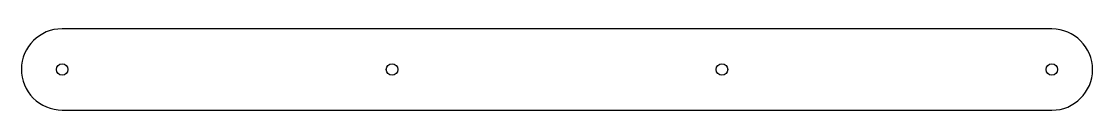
# Model space of a CAD drawing. Extents: x 53 to 368, y -109 to -85.
import ezdxf

# ---------------------------------------------------------------- set-up
doc = ezdxf.new("R2010")
doc.units = 0
doc.header["$MEASUREMENT"] = 0
doc.layers.get('0').update_dxf_attribs({"linetype": 'CONTINUOUS'})

msp = doc.modelspace()

# ---------------------------------------------------------------- linework, layer by layer
at = {"color": 0}
for p, q in [((356.21, -85.05), (64.55, -85.02)), ((64.55, -109.02), (356.21, -109.05))]:
    msp.add_line(p, q, dxfattribs=at)
for centre in [(64.55, -97.02), (161.77, -97.02), (258.99, -97.02), (356.21, -97.05)]:
    msp.add_circle(centre, 1.7, dxfattribs=at)
for centre, radius, start, end in [((64.55, -97.02), 12, 89.9931, 179.789), ((356.21, -97.05), 12, 270, 90), ((64.55, -97.02), 12, 179.791, 269.993), ((54.55, -96.98), 2, 179.789, 179.7937), ((64.55, -97.02), 12, 179.7895, 179.7896), ((54.55, -96.98), 2, 179.7885, 179.7918)]:
    msp.add_arc(centre, radius, start, end, dxfattribs=at)

doc.saveas('drawing.dxf')
